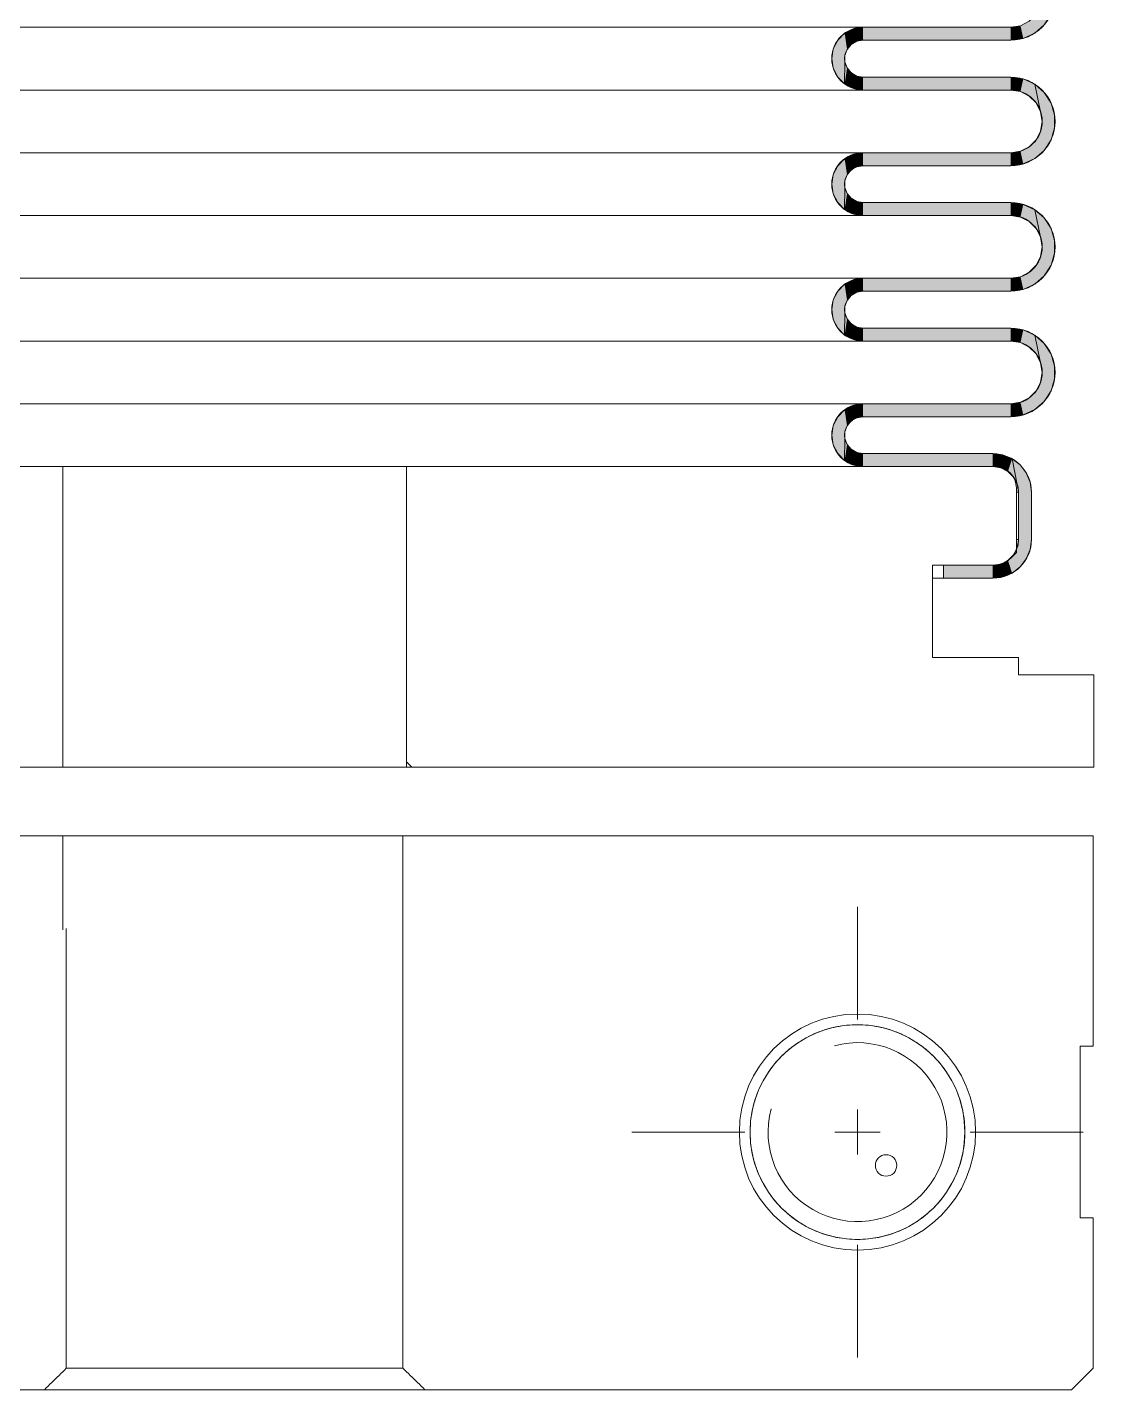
# Model space of a CAD drawing. Header units: millimetres. Extents: x 1269 to 5832, y 527 to 3540.
# Drawn here: x 2399.2 to 2424.03, y 2415.08 to 2446.81 of the extents above; entities that cross this region are included whole.
import ezdxf

# ---------------------------------------------------------------- set-up
doc = ezdxf.new("R2010")
doc.units = ezdxf.units.MM
doc.linetypes.add('CENTER', pattern=[50.8, 31.75, -6.35, 6.35, -6.35])
doc.layers.add('DEFAULT_1', color=7, linetype='CENTER')

# ---------------------------------------------------------------- blocks, each defined once
blk = doc.blocks.new('*U84')
at = {"color": 2, "linetype": 'Continuous', "extrusion": (0, 0, -1)}
for points in [[(-129.052, 246.525), (-131.258, 246.208), (-128.558, 246.208)], [(-129.615, 246.69), (-130.765, 246.525), (-129.052, 246.525)], [(-130.765, 246.525), (-131.258, 246.208), (-129.052, 246.525)], [(-130.765, 246.525), (-129.615, 246.69), (-130.202, 246.69)], [(-128.558, 246.208), (-129.457, 246.04), (-128.174, 245.764)], [(-128.558, 246.208), (-129.908, 246.111), (-129.457, 246.04)], [(-131.258, 246.208), (-129.908, 246.111), (-128.558, 246.208)], [(-131.258, 246.208), (-130.36, 246.04), (-129.908, 246.111)], [(-131.258, 246.208), (-131.643, 245.764), (-130.36, 246.04)], [(-130.36, 246.04), (-131.643, 245.764), (-130.767, 245.832)], [(-130.767, 245.832), (-131.643, 245.764), (-131.091, 245.509)], [(-131.643, 245.764), (-131.886, 245.231), (-131.091, 245.509)], [(-131.091, 245.509), (-131.886, 245.231), (-131.298, 245.101)], [(-131.886, 245.231), (-131.97, 244.65), (-131.298, 245.101)], [(-131.298, 245.101), (-131.97, 244.65), (-131.37, 244.65)], [(-131.37, 244.65), (-131.97, 237.773), (-131.37, 237.773)], [(-131.97, 244.65), (-131.97, 237.773), (-131.37, 244.65)], [(-131.97, 237.773), (-131.441, 237.321), (-131.37, 237.773)]]:
    blk.add_solid(points, dxfattribs=at)
blk = doc.blocks.new('*U85')
at = {"color": 2, "linetype": 'Continuous', "extrusion": (0, 0, -1)}
for points in [[(-134.898, 246.525), (-137.104, 246.208), (-134.404, 246.208)], [(-135.461, 246.69), (-136.611, 246.525), (-134.898, 246.525)], [(-136.611, 246.525), (-137.104, 246.208), (-134.898, 246.525)], [(-136.611, 246.525), (-135.461, 246.69), (-136.048, 246.69)], [(-134.404, 246.208), (-135.303, 246.04), (-134.02, 245.764)], [(-134.404, 246.208), (-135.754, 246.111), (-135.303, 246.04)], [(-137.104, 246.208), (-135.754, 246.111), (-134.404, 246.208)], [(-137.104, 246.208), (-136.206, 246.04), (-135.754, 246.111)], [(-137.104, 246.208), (-137.489, 245.764), (-136.206, 246.04)], [(-136.206, 246.04), (-137.489, 245.764), (-136.613, 245.832)], [(-136.613, 245.832), (-137.489, 245.764), (-136.937, 245.509)], [(-137.489, 245.764), (-137.732, 245.231), (-136.937, 245.509)], [(-136.937, 245.509), (-137.732, 245.231), (-137.144, 245.101)], [(-137.732, 245.231), (-137.816, 244.65), (-137.144, 245.101)], [(-137.144, 245.101), (-137.816, 244.65), (-137.216, 244.65)], [(-137.216, 244.65), (-137.816, 237.773), (-137.216, 237.773)], [(-137.816, 244.65), (-137.816, 237.773), (-137.216, 244.65)], [(-137.816, 237.773), (-137.287, 237.321), (-137.216, 237.773)]]:
    blk.add_solid(points, dxfattribs=at)
blk = doc.blocks.new('*U86')
at = {"color": 2, "linetype": 'Continuous', "extrusion": (0, 0, -1)}
for points in [[(-140.744, 246.525), (-142.951, 246.208), (-140.251, 246.208)], [(-141.307, 246.69), (-142.457, 246.525), (-140.744, 246.525)], [(-142.457, 246.525), (-142.951, 246.208), (-140.744, 246.525)], [(-142.457, 246.525), (-141.307, 246.69), (-141.894, 246.69)], [(-140.251, 246.208), (-141.149, 246.04), (-139.866, 245.764)], [(-140.251, 246.208), (-141.601, 246.111), (-141.149, 246.04)], [(-142.951, 246.208), (-141.601, 246.111), (-140.251, 246.208)], [(-142.951, 246.208), (-142.052, 246.04), (-141.601, 246.111)], [(-142.951, 246.208), (-143.335, 245.764), (-142.052, 246.04)], [(-142.052, 246.04), (-143.335, 245.764), (-142.46, 245.832)], [(-142.46, 245.832), (-143.335, 245.764), (-142.783, 245.509)], [(-143.335, 245.764), (-143.579, 245.231), (-142.783, 245.509)], [(-142.783, 245.509), (-143.579, 245.231), (-142.991, 245.101)], [(-143.579, 245.231), (-143.662, 244.65), (-142.991, 245.101)], [(-142.991, 245.101), (-143.662, 244.65), (-143.062, 244.65)], [(-143.062, 244.65), (-143.662, 237.773), (-143.062, 237.773)], [(-143.662, 244.65), (-143.662, 237.773), (-143.062, 244.65)], [(-143.662, 237.773), (-143.134, 237.321), (-143.062, 237.773)]]:
    blk.add_solid(points, dxfattribs=at)
blk = doc.blocks.new('*U87')
at = {"color": 2, "linetype": 'Continuous', "extrusion": (0, 0, -1)}
for points in [[(-146.59, 246.525), (-148.797, 246.208), (-146.097, 246.208)], [(-147.153, 246.69), (-148.303, 246.525), (-146.59, 246.525)], [(-148.303, 246.525), (-148.797, 246.208), (-146.59, 246.525)], [(-148.303, 246.525), (-147.153, 246.69), (-147.74, 246.69)], [(-146.097, 246.208), (-146.995, 246.04), (-145.712, 245.764)], [(-146.097, 246.208), (-147.447, 246.111), (-146.995, 246.04)], [(-148.797, 246.208), (-147.447, 246.111), (-146.097, 246.208)], [(-148.797, 246.208), (-147.898, 246.04), (-147.447, 246.111)], [(-148.797, 246.208), (-149.181, 245.764), (-147.898, 246.04)], [(-147.898, 246.04), (-149.181, 245.764), (-148.306, 245.832)], [(-148.306, 245.832), (-149.181, 245.764), (-148.629, 245.509)], [(-149.181, 245.764), (-149.425, 245.231), (-148.629, 245.509)], [(-148.629, 245.509), (-149.425, 245.231), (-148.837, 245.101)], [(-149.425, 245.231), (-149.508, 244.65), (-148.837, 245.101)], [(-148.837, 245.101), (-149.508, 244.65), (-148.908, 244.65)], [(-148.908, 244.65), (-149.508, 237.773), (-148.908, 237.773)], [(-149.508, 244.65), (-149.508, 237.773), (-148.908, 244.65)], [(-149.508, 237.773), (-148.98, 237.321), (-148.908, 237.773)]]:
    blk.add_solid(points, dxfattribs=at)
blk = doc.blocks.new('*U91')
at = {"color": 2, "linetype": 'Continuous', "extrusion": (0, 0, -1)}
for points in [[(-134.02, 245.764), (-134.572, 245.509), (-133.776, 245.231)], [(-135.303, 246.04), (-134.895, 245.832), (-134.02, 245.764)], [(-134.895, 245.832), (-134.572, 245.509), (-134.02, 245.764)], [(-133.776, 245.231), (-134.364, 245.101), (-133.693, 244.65)], [(-134.364, 245.101), (-134.293, 244.65), (-133.693, 244.65)], [(-134.572, 245.509), (-134.364, 245.101), (-133.776, 245.231)], [(-133.693, 244.65), (-134.293, 237.773), (-133.693, 237.773)], [(-134.293, 244.65), (-134.293, 237.773), (-133.693, 244.65)], [(-133.641, 237.478), (-134.221, 237.321), (-133.491, 237.219)], [(-133.693, 237.773), (-134.221, 237.321), (-133.641, 237.478)], [(-134.293, 237.773), (-134.221, 237.321), (-133.693, 237.773)], [(-133.262, 237.027), (-134.014, 236.914), (-132.981, 236.924)], [(-133.491, 237.219), (-134.014, 236.914), (-133.262, 237.027)], [(-134.221, 237.321), (-134.014, 236.914), (-133.491, 237.219)]]:
    blk.add_solid(points, dxfattribs=at)
blk = doc.blocks.new('*U92')
at = {"color": 2, "linetype": 'Continuous', "extrusion": (0, 0, -1)}
for points in [[(-139.866, 245.764), (-140.418, 245.509), (-139.623, 245.231)], [(-141.149, 246.04), (-140.741, 245.832), (-139.866, 245.764)], [(-140.741, 245.832), (-140.418, 245.509), (-139.866, 245.764)], [(-139.623, 245.231), (-140.211, 245.101), (-139.539, 244.65)], [(-140.211, 245.101), (-140.139, 244.65), (-139.539, 244.65)], [(-140.418, 245.509), (-140.211, 245.101), (-139.623, 245.231)], [(-139.539, 244.65), (-140.139, 237.773), (-139.539, 237.773)], [(-140.139, 244.65), (-140.139, 237.773), (-139.539, 244.65)], [(-139.487, 237.478), (-140.067, 237.321), (-139.337, 237.219)], [(-139.539, 237.773), (-140.067, 237.321), (-139.487, 237.478)], [(-140.139, 237.773), (-140.067, 237.321), (-139.539, 237.773)], [(-139.108, 237.027), (-139.86, 236.914), (-138.827, 236.924)], [(-139.337, 237.219), (-139.86, 236.914), (-139.108, 237.027)], [(-140.067, 237.321), (-139.86, 236.914), (-139.337, 237.219)]]:
    blk.add_solid(points, dxfattribs=at)
blk = doc.blocks.new('*U93')
at = {"color": 2, "linetype": 'Continuous', "extrusion": (0, 0, -1)}
for points in [[(-145.712, 245.764), (-146.264, 245.509), (-145.469, 245.231)], [(-146.995, 246.04), (-146.588, 245.832), (-145.712, 245.764)], [(-146.588, 245.832), (-146.264, 245.509), (-145.712, 245.764)], [(-145.469, 245.231), (-146.057, 245.101), (-145.385, 244.65)], [(-146.057, 245.101), (-145.985, 244.65), (-145.385, 244.65)], [(-146.264, 245.509), (-146.057, 245.101), (-145.469, 245.231)], [(-145.385, 244.65), (-145.985, 237.773), (-145.385, 237.773)], [(-145.985, 244.65), (-145.985, 237.773), (-145.385, 244.65)], [(-145.333, 237.478), (-145.914, 237.321), (-145.184, 237.219)], [(-145.385, 237.773), (-145.914, 237.321), (-145.333, 237.478)], [(-145.985, 237.773), (-145.914, 237.321), (-145.385, 237.773)], [(-144.954, 237.027), (-145.706, 236.914), (-144.673, 236.924)], [(-145.184, 237.219), (-145.706, 236.914), (-144.954, 237.027)], [(-145.914, 237.321), (-145.706, 236.914), (-145.184, 237.219)]]:
    blk.add_solid(points, dxfattribs=at)
blk = doc.blocks.new('*U95')
at = {"color": 2, "linetype": 'Continuous', "extrusion": (0, 0, -1)}
for points in [[(-153.031, 245.611), (-155.697, 245.55), (-152.565, 245.55)], [(-155.697, 245.55), (-153.031, 245.611), (-155.231, 245.611)], [(-151.759, 245.084), (-152.661, 244.953), (-151.472, 244.711)], [(-152.131, 245.37), (-156.504, 245.084), (-151.759, 245.084)], [(-151.759, 245.084), (-153.031, 245.011), (-152.661, 244.953)], [(-156.504, 245.084), (-153.031, 245.011), (-151.759, 245.084)], [(-152.565, 245.55), (-156.131, 245.37), (-152.131, 245.37)], [(-156.131, 245.37), (-156.504, 245.084), (-152.131, 245.37)], [(-155.697, 245.55), (-156.131, 245.37), (-152.565, 245.55)], [(-156.504, 245.084), (-155.231, 245.011), (-153.031, 245.011)], [(-156.504, 245.084), (-155.602, 244.953), (-155.231, 245.011)], [(-156.504, 245.084), (-156.79, 244.711), (-155.602, 244.953)], [(-155.602, 244.953), (-156.79, 244.711), (-155.937, 244.782)], [(-155.937, 244.782), (-156.79, 244.711), (-156.202, 244.517)], [(-156.79, 244.711), (-156.97, 244.277), (-156.202, 244.517)], [(-156.202, 244.517), (-156.97, 244.277), (-156.373, 244.182)], [(-156.97, 244.277), (-157.031, 243.811), (-156.373, 244.182)], [(-156.373, 244.182), (-157.031, 243.811), (-156.431, 243.811)], [(-156.431, 243.811), (-157.031, 241.511), (-156.431, 241.511)], [(-157.031, 243.811), (-157.031, 241.511), (-156.431, 243.811)]]:
    blk.add_solid(points, dxfattribs=at)
blk = doc.blocks.new('*U97')
at = {"color": 2, "linetype": 'Continuous', "extrusion": (0, 0, -1)}
for points in [[(-151.472, 244.711), (-152.061, 244.517), (-151.293, 244.277)], [(-152.061, 244.517), (-151.89, 244.182), (-151.293, 244.277)], [(-152.661, 244.953), (-152.326, 244.782), (-151.472, 244.711)], [(-152.326, 244.782), (-152.061, 244.517), (-151.472, 244.711)], [(-151.293, 244.277), (-151.89, 244.182), (-151.231, 243.811)], [(-151.89, 244.182), (-151.831, 243.811), (-151.231, 243.811)], [(-151.231, 243.811), (-151.831, 237.773), (-151.231, 237.773)], [(-151.831, 243.811), (-151.831, 237.773), (-151.231, 243.811)], [(-151.179, 237.478), (-151.76, 237.321), (-151.03, 237.219)], [(-151.231, 237.773), (-151.76, 237.321), (-151.179, 237.478)], [(-151.831, 237.773), (-151.76, 237.321), (-151.231, 237.773)], [(-150.801, 237.027), (-151.552, 236.914), (-150.519, 236.924)], [(-151.03, 237.219), (-151.552, 236.914), (-150.801, 237.027)], [(-151.76, 237.321), (-151.552, 236.914), (-151.03, 237.219)]]:
    blk.add_solid(points, dxfattribs=at)
blk = doc.blocks.new('*U101')
at = {"color": 2, "linetype": 'Continuous', "extrusion": (0, 0, -1)}
for points in [[(-131.97, 237.773), (-132.022, 237.478), (-131.441, 237.321)], [(-132.022, 237.478), (-132.171, 237.219), (-131.441, 237.321)], [(-131.441, 237.321), (-132.171, 237.219), (-131.649, 236.914)]]:
    blk.add_solid(points, dxfattribs=at)
blk = doc.blocks.new('*U102')
at = {"color": 2, "linetype": 'Continuous', "extrusion": (0, 0, -1)}
for points in [[(-137.816, 237.773), (-137.868, 237.478), (-137.287, 237.321)], [(-137.868, 237.478), (-138.018, 237.219), (-137.287, 237.321)], [(-137.287, 237.321), (-138.018, 237.219), (-137.495, 236.914)]]:
    blk.add_solid(points, dxfattribs=at)
blk = doc.blocks.new('*U103')
at = {"color": 2, "linetype": 'Continuous', "extrusion": (0, 0, -1)}
for points in [[(-143.662, 237.773), (-143.714, 237.478), (-143.134, 237.321)], [(-143.714, 237.478), (-143.864, 237.219), (-143.134, 237.321)], [(-143.134, 237.321), (-143.864, 237.219), (-143.341, 236.914)]]:
    blk.add_solid(points, dxfattribs=at)
blk = doc.blocks.new('*U104')
at = {"color": 2, "linetype": 'Continuous', "extrusion": (0, 0, -1)}
for points in [[(-149.508, 237.773), (-149.56, 237.478), (-148.98, 237.321)], [(-149.56, 237.478), (-149.71, 237.219), (-148.98, 237.321)], [(-148.98, 237.321), (-149.71, 237.219), (-149.187, 236.914)]]:
    blk.add_solid(points, dxfattribs=at)
blk = doc.blocks.new('*U108')
at = {"color": 2, "linetype": 'Continuous', "extrusion": (0, 0, -1)}
for points in [[(-132.171, 237.219), (-132.401, 237.027), (-131.649, 236.914)], [(-132.401, 237.027), (-132.682, 236.924), (-131.649, 236.914)], [(-132.981, 236.924), (-134.014, 236.914), (-131.649, 236.914)], [(-131.649, 236.914), (-132.682, 236.924), (-132.981, 236.924)], [(-131.649, 236.914), (-133.69, 236.59), (-131.972, 236.59)], [(-134.014, 236.914), (-133.69, 236.59), (-131.649, 236.914)], [(-131.972, 236.59), (-133.283, 236.383), (-132.38, 236.383)], [(-133.69, 236.59), (-133.283, 236.383), (-131.972, 236.59)], [(-133.283, 236.383), (-132.831, 236.311), (-132.38, 236.383)]]:
    blk.add_solid(points, dxfattribs=at)
blk = doc.blocks.new('*U109')
at = {"color": 2, "linetype": 'Continuous', "extrusion": (0, 0, -1)}
for points in [[(-138.018, 237.219), (-138.247, 237.027), (-137.495, 236.914)], [(-138.247, 237.027), (-138.528, 236.924), (-137.495, 236.914)], [(-138.827, 236.924), (-139.86, 236.914), (-137.495, 236.914)], [(-137.495, 236.914), (-138.528, 236.924), (-138.827, 236.924)], [(-137.495, 236.914), (-139.537, 236.59), (-137.818, 236.59)], [(-139.86, 236.914), (-139.537, 236.59), (-137.495, 236.914)], [(-137.818, 236.59), (-139.129, 236.383), (-138.226, 236.383)], [(-139.537, 236.59), (-139.129, 236.383), (-137.818, 236.59)], [(-139.129, 236.383), (-138.677, 236.311), (-138.226, 236.383)]]:
    blk.add_solid(points, dxfattribs=at)
blk = doc.blocks.new('*U110')
at = {"color": 2, "linetype": 'Continuous', "extrusion": (0, 0, -1)}
for points in [[(-143.864, 237.219), (-144.093, 237.027), (-143.341, 236.914)], [(-144.093, 237.027), (-144.374, 236.924), (-143.341, 236.914)], [(-144.673, 236.924), (-145.706, 236.914), (-143.341, 236.914)], [(-143.341, 236.914), (-144.374, 236.924), (-144.673, 236.924)], [(-143.341, 236.914), (-145.383, 236.59), (-143.665, 236.59)], [(-145.706, 236.914), (-145.383, 236.59), (-143.341, 236.914)], [(-143.665, 236.59), (-144.975, 236.383), (-144.072, 236.383)], [(-145.383, 236.59), (-144.975, 236.383), (-143.665, 236.59)], [(-144.975, 236.383), (-144.524, 236.311), (-144.072, 236.383)]]:
    blk.add_solid(points, dxfattribs=at)
blk = doc.blocks.new('*U111')
at = {"color": 2, "linetype": 'Continuous', "extrusion": (0, 0, -1)}
for points in [[(-149.71, 237.219), (-149.939, 237.027), (-149.187, 236.914)], [(-149.939, 237.027), (-150.22, 236.924), (-149.187, 236.914)], [(-150.519, 236.924), (-151.552, 236.914), (-149.187, 236.914)], [(-149.187, 236.914), (-150.22, 236.924), (-150.519, 236.924)], [(-149.187, 236.914), (-151.229, 236.59), (-149.511, 236.59)], [(-151.552, 236.914), (-151.229, 236.59), (-149.187, 236.914)], [(-149.511, 236.59), (-150.821, 236.383), (-149.918, 236.383)], [(-151.229, 236.59), (-150.821, 236.383), (-149.511, 236.59)], [(-150.821, 236.383), (-150.37, 236.311), (-149.918, 236.383)]]:
    blk.add_solid(points, dxfattribs=at)

msp = doc.modelspace()

# ---------------------------------------------------------------- linework, layer by layer
at = {"color": 7, "linetype": 'Continuous', "lineweight": 9}
for p, q in [((2422.1, 2446.807), (2385.962, 2446.807)), ((2418.662, 2446.507), (2418.514, 2446.481)), ((2422.1, 2446.507), (2418.662, 2446.507)), ((2422.1, 2445.645), (2418.662, 2445.645)), ((2422.1, 2445.345), (2385.962, 2445.345)), ((2422.795, 2444.84), (2422.691, 2445.044)), ((2422.1, 2443.883), (2385.962, 2443.883)), ((2418.662, 2443.583), (2418.514, 2443.558)), ((2422.1, 2443.583), (2418.662, 2443.583)), ((2422.1, 2442.722), (2418.662, 2442.722)), ((2422.1, 2442.422), (2385.962, 2442.422)), ((2422.795, 2441.917), (2422.691, 2442.121)), ((2422.1, 2440.96), (2385.962, 2440.96)), ((2418.662, 2440.66), (2418.514, 2440.634)), ((2422.1, 2440.66), (2418.662, 2440.66)), ((2422.1, 2439.799), (2418.662, 2439.799)), ((2422.1, 2439.499), (2385.962, 2439.499)), ((2422.795, 2438.994), (2422.691, 2439.198)), ((2422.1, 2438.037), (2385.962, 2438.037)), ((2418.662, 2437.737), (2418.514, 2437.711)), ((2422.1, 2437.737), (2418.662, 2437.737)), ((2421.681, 2436.876), (2418.662, 2436.876)), ((2386.331, 2436.576), (2421.731, 2436.576)), ((2400.031, 2436.576), (2400.031, 2429.576)), ((2408.031, 2436.576), (2408.031, 2429.576)), ((2422.252, 2436.161), (2422.166, 2436.328)), ((2422.231, 2434.576), (2422.231, 2436.076)), ((2422.281, 2435.976), (2422.231, 2435.976)), ((2422.281, 2435.976), (2422.281, 2434.876)), ((2422.55, 2436.209), (2422.581, 2435.976)), ((2422.581, 2435.976), (2422.581, 2434.876)), ((2422.281, 2434.876), (2422.231, 2434.876)), ((2421.931, 2434.276), (2422.231, 2434.576)), ((2420.281, 2434.276), (2421.931, 2434.276)), ((2420.281, 2432.126), (2420.281, 2434.276)), ((2420.531, 2434.276), (2420.531, 2433.976)), ((2421.681, 2433.976), (2420.281, 2433.976)), ((2420.281, 2432.126), (2422.281, 2432.126)), ((2422.281, 2431.726), (2422.281, 2432.126)), ((2422.281, 2431.726), (2424.031, 2431.726)), ((2424.031, 2429.576), (2424.031, 2431.726)), ((2408.031, 2429.701), (2408.156, 2429.576)), ((2384.031, 2429.576), (2424.031, 2429.576)), ((2384.031, 2427.976), (2424.015, 2427.976)), ((2400.031, 2427.976), (2400.031, 2425.784)), ((2407.95, 2415.576), (2407.95, 2427.976)), ((2424.015, 2423.076), (2424.015, 2427.976)), ((2400.112, 2415.576), (2400.112, 2425.821)), ((2423.715, 2419.076), (2423.715, 2423.076)), ((2423.715, 2423.076), (2424.015, 2423.076)), ((2418.531, 2420.551), (2418.531, 2421.601)), ((2419.056, 2421.076), (2418.006, 2421.076)), ((2423.715, 2419.076), (2424.015, 2419.076)), ((2424.015, 2415.576), (2424.015, 2419.076)), ((2407.95, 2415.576), (2400.112, 2415.576)), ((2384.531, 2415.076), (2423.515, 2415.076))]:
    msp.add_line(p, q, dxfattribs=at)
for points in [[(2423.038, 2447.966), (2423.121, 2447.684), (2423.121, 2447.391), (2423.038, 2447.109), (2422.879, 2446.862), (2422.658, 2446.67), (2422.391, 2446.548), (2422.1, 2446.507), (2418.662, 2446.507), (2418.436, 2446.771), (2418.662, 2446.807), (2422.1, 2446.807), (2422.326, 2446.842), (2422.53, 2446.946), (2422.691, 2447.108), (2422.795, 2447.312), (2422.831, 2447.537), (2422.795, 2447.763), (2422.658, 2448.404), (2422.879, 2448.212), (2423.038, 2447.966)], [(2422.1, 2446.807), (2422.326, 2446.842), (2422.53, 2446.946), (2422.691, 2447.108), (2422.795, 2447.312), (2422.831, 2447.537), (2422.795, 2447.763), (2422.658, 2448.404), (2422.879, 2448.212), (2423.038, 2447.966)], [(2423.038, 2447.966), (2423.121, 2447.684), (2423.121, 2447.391), (2423.038, 2447.109), (2422.879, 2446.862), (2422.658, 2446.67), (2422.391, 2446.548), (2422.1, 2446.507)], [(2418.514, 2446.481), (2418.385, 2446.406), (2418.232, 2446.667), (2418.436, 2446.771), (2418.662, 2446.507), (2418.514, 2446.481)], [(2418.514, 2446.481), (2418.385, 2446.406), (2418.232, 2446.667), (2418.436, 2446.771)], [(2418.662, 2446.507), (2418.436, 2446.771), (2418.662, 2446.807)], [(2418.238, 2446.001), (2418.232, 2445.485), (2418.071, 2445.646), (2417.967, 2445.85), (2417.931, 2446.076), (2417.967, 2446.302), (2418.071, 2446.505), (2418.232, 2446.667), (2418.385, 2446.406), (2418.289, 2446.291), (2418.238, 2446.151), (2418.238, 2446.001)], [(2418.232, 2445.485), (2418.071, 2445.646), (2417.967, 2445.85), (2417.931, 2446.076), (2417.967, 2446.302), (2418.071, 2446.505), (2418.232, 2446.667)], [(2418.385, 2446.406), (2418.289, 2446.291), (2418.238, 2446.151), (2418.238, 2446.001)], [(2422.691, 2445.044), (2422.53, 2445.205), (2422.326, 2445.309), (2422.1, 2445.345), (2418.662, 2445.345), (2418.436, 2445.381), (2418.232, 2445.485), (2418.238, 2446.001), (2418.289, 2445.86), (2418.385, 2445.746), (2418.514, 2445.671), (2418.662, 2445.645), (2422.1, 2445.645), (2422.391, 2445.603), (2422.658, 2445.481), (2422.795, 2444.84), (2422.691, 2445.044)], [(2418.662, 2445.345), (2418.436, 2445.381), (2418.232, 2445.485), (2418.238, 2446.001), (2418.289, 2445.86), (2418.385, 2445.746), (2418.514, 2445.671), (2418.662, 2445.645)], [(2422.1, 2445.645), (2422.391, 2445.603), (2422.658, 2445.481)], [(2423.038, 2445.042), (2423.121, 2444.761), (2423.121, 2444.468), (2423.038, 2444.186), (2422.879, 2443.939), (2422.658, 2443.747), (2422.391, 2443.625), (2422.1, 2443.583), (2418.662, 2443.583), (2418.436, 2443.848), (2418.662, 2443.883), (2422.1, 2443.883), (2422.326, 2443.919), (2422.53, 2444.023), (2422.691, 2444.185), (2422.795, 2444.388), (2422.831, 2444.614), (2422.795, 2444.84), (2422.658, 2445.481), (2422.879, 2445.289), (2423.038, 2445.042)], [(2422.1, 2443.883), (2422.326, 2443.919), (2422.53, 2444.023), (2422.691, 2444.185), (2422.795, 2444.388), (2422.831, 2444.614), (2422.795, 2444.84), (2422.658, 2445.481), (2422.879, 2445.289), (2423.038, 2445.042)], [(2422.691, 2445.044), (2422.53, 2445.205), (2422.326, 2445.309), (2422.1, 2445.345)], [(2423.038, 2445.042), (2423.121, 2444.761), (2423.121, 2444.468), (2423.038, 2444.186), (2422.879, 2443.939), (2422.658, 2443.747), (2422.391, 2443.625), (2422.1, 2443.583)], [(2418.238, 2443.078), (2418.232, 2442.562), (2418.071, 2442.723), (2417.967, 2442.927), (2417.931, 2443.153), (2417.967, 2443.379), (2418.071, 2443.582), (2418.232, 2443.744), (2418.385, 2443.483), (2418.289, 2443.368), (2418.238, 2443.228), (2418.238, 2443.078)], [(2418.232, 2442.562), (2418.071, 2442.723), (2417.967, 2442.927), (2417.931, 2443.153), (2417.967, 2443.379), (2418.071, 2443.582), (2418.232, 2443.744)], [(2418.514, 2443.558), (2418.385, 2443.483), (2418.232, 2443.744), (2418.436, 2443.848), (2418.662, 2443.583), (2418.514, 2443.558)], [(2418.514, 2443.558), (2418.385, 2443.483), (2418.232, 2443.744), (2418.436, 2443.848)], [(2418.662, 2443.583), (2418.436, 2443.848), (2418.662, 2443.883)], [(2418.385, 2443.483), (2418.289, 2443.368), (2418.238, 2443.228), (2418.238, 2443.078)], [(2422.691, 2442.121), (2422.53, 2442.282), (2422.326, 2442.386), (2422.1, 2442.422), (2418.662, 2442.422), (2418.436, 2442.458), (2418.232, 2442.562), (2418.238, 2443.078), (2418.289, 2442.937), (2418.385, 2442.823), (2418.514, 2442.748), (2418.662, 2442.722), (2422.1, 2442.722), (2422.391, 2442.68), (2422.658, 2442.558), (2422.795, 2441.917), (2422.691, 2442.121)], [(2418.662, 2442.422), (2418.436, 2442.458), (2418.232, 2442.562), (2418.238, 2443.078), (2418.289, 2442.937), (2418.385, 2442.823), (2418.514, 2442.748), (2418.662, 2442.722)], [(2422.1, 2442.722), (2422.391, 2442.68), (2422.658, 2442.558)], [(2423.038, 2442.119), (2423.121, 2441.838), (2423.121, 2441.544), (2423.038, 2441.263), (2422.879, 2441.016), (2422.658, 2440.824), (2422.391, 2440.702), (2422.1, 2440.66), (2418.662, 2440.66), (2418.436, 2440.925), (2418.662, 2440.96), (2422.1, 2440.96), (2422.326, 2440.996), (2422.53, 2441.1), (2422.691, 2441.262), (2422.795, 2441.465), (2422.831, 2441.691), (2422.795, 2441.917), (2422.658, 2442.558), (2422.879, 2442.366), (2423.038, 2442.119)], [(2422.1, 2440.96), (2422.326, 2440.996), (2422.53, 2441.1), (2422.691, 2441.262), (2422.795, 2441.465), (2422.831, 2441.691), (2422.795, 2441.917), (2422.658, 2442.558), (2422.879, 2442.366), (2423.038, 2442.119)], [(2422.691, 2442.121), (2422.53, 2442.282), (2422.326, 2442.386), (2422.1, 2442.422)], [(2423.038, 2442.119), (2423.121, 2441.838), (2423.121, 2441.544), (2423.038, 2441.263), (2422.879, 2441.016), (2422.658, 2440.824), (2422.391, 2440.702), (2422.1, 2440.66)], [(2418.238, 2440.155), (2418.232, 2439.638), (2418.071, 2439.8), (2417.967, 2440.004), (2417.931, 2440.23), (2417.967, 2440.455), (2418.071, 2440.659), (2418.232, 2440.821), (2418.385, 2440.56), (2418.289, 2440.445), (2418.238, 2440.304), (2418.238, 2440.155)], [(2418.232, 2439.638), (2418.071, 2439.8), (2417.967, 2440.004), (2417.931, 2440.23), (2417.967, 2440.455), (2418.071, 2440.659), (2418.232, 2440.821)], [(2418.514, 2440.634), (2418.385, 2440.56), (2418.232, 2440.821), (2418.436, 2440.925), (2418.662, 2440.66), (2418.514, 2440.634)], [(2418.514, 2440.634), (2418.385, 2440.56), (2418.232, 2440.821), (2418.436, 2440.925)], [(2418.662, 2440.66), (2418.436, 2440.925), (2418.662, 2440.96)], [(2418.385, 2440.56), (2418.289, 2440.445), (2418.238, 2440.304), (2418.238, 2440.155)], [(2422.691, 2439.198), (2422.53, 2439.359), (2422.326, 2439.463), (2422.1, 2439.499), (2418.662, 2439.499), (2418.436, 2439.535), (2418.232, 2439.638), (2418.238, 2440.155), (2418.289, 2440.014), (2418.385, 2439.9), (2418.514, 2439.825), (2418.662, 2439.799), (2422.1, 2439.799), (2422.391, 2439.757), (2422.658, 2439.635), (2422.795, 2438.994), (2422.691, 2439.198)], [(2418.662, 2439.499), (2418.436, 2439.535), (2418.232, 2439.638), (2418.238, 2440.155), (2418.289, 2440.014), (2418.385, 2439.9), (2418.514, 2439.825), (2418.662, 2439.799)], [(2422.1, 2439.799), (2422.391, 2439.757), (2422.658, 2439.635)], [(2423.038, 2439.196), (2423.121, 2438.915), (2423.121, 2438.621), (2423.038, 2438.34), (2422.879, 2438.093), (2422.658, 2437.901), (2422.391, 2437.779), (2422.1, 2437.737), (2418.662, 2437.737), (2418.436, 2438.002), (2418.662, 2438.037), (2422.1, 2438.037), (2422.326, 2438.073), (2422.53, 2438.177), (2422.691, 2438.339), (2422.795, 2438.542), (2422.831, 2438.768), (2422.795, 2438.994), (2422.658, 2439.635), (2422.879, 2439.443), (2423.038, 2439.196)], [(2422.1, 2438.037), (2422.326, 2438.073), (2422.53, 2438.177), (2422.691, 2438.339), (2422.795, 2438.542), (2422.831, 2438.768), (2422.795, 2438.994), (2422.658, 2439.635), (2422.879, 2439.443), (2423.038, 2439.196)], [(2422.691, 2439.198), (2422.53, 2439.359), (2422.326, 2439.463), (2422.1, 2439.499)], [(2423.038, 2439.196), (2423.121, 2438.915), (2423.121, 2438.621), (2423.038, 2438.34), (2422.879, 2438.093), (2422.658, 2437.901), (2422.391, 2437.779), (2422.1, 2437.737)], [(2418.238, 2437.232), (2418.232, 2436.715), (2418.071, 2436.877), (2417.967, 2437.081), (2417.931, 2437.307), (2417.967, 2437.532), (2418.071, 2437.736), (2418.232, 2437.898), (2418.385, 2437.637), (2418.289, 2437.522), (2418.238, 2437.381), (2418.238, 2437.232)], [(2418.232, 2436.715), (2418.071, 2436.877), (2417.967, 2437.081), (2417.931, 2437.307), (2417.967, 2437.532), (2418.071, 2437.736), (2418.232, 2437.898)], [(2418.514, 2437.711), (2418.385, 2437.637), (2418.232, 2437.898), (2418.436, 2438.002), (2418.662, 2437.737), (2418.514, 2437.711)], [(2418.514, 2437.711), (2418.385, 2437.637), (2418.232, 2437.898), (2418.436, 2438.002)], [(2418.662, 2437.737), (2418.436, 2438.002), (2418.662, 2438.037)], [(2418.385, 2437.637), (2418.289, 2437.522), (2418.238, 2437.381), (2418.238, 2437.232)], [(2422.166, 2436.328), (2422.034, 2436.461), (2421.866, 2436.546), (2421.681, 2436.576), (2418.662, 2436.576), (2418.436, 2436.612), (2418.232, 2436.715), (2418.238, 2437.232), (2418.289, 2437.091), (2418.385, 2436.977), (2418.514, 2436.902), (2418.662, 2436.876), (2421.681, 2436.876), (2421.914, 2436.845), (2422.131, 2436.755), (2422.252, 2436.161), (2422.166, 2436.328)], [(2418.662, 2436.576), (2418.436, 2436.612), (2418.232, 2436.715), (2418.238, 2437.232), (2418.289, 2437.091), (2418.385, 2436.977), (2418.514, 2436.902), (2418.662, 2436.876)], [(2422.55, 2436.209), (2422.581, 2435.976), (2422.581, 2434.876), (2422.55, 2434.643), (2422.46, 2434.426), (2422.317, 2434.239), (2422.131, 2434.096), (2421.914, 2434.006), (2421.681, 2433.976), (2420.531, 2433.976), (2420.531, 2434.276), (2421.681, 2434.276), (2421.866, 2434.305), (2422.034, 2434.39), (2422.166, 2434.523), (2422.252, 2434.69), (2422.281, 2434.876), (2422.281, 2435.976), (2422.252, 2436.161), (2422.131, 2436.755), (2422.317, 2436.612), (2422.46, 2436.426), (2422.55, 2436.209)], [(2421.681, 2436.876), (2421.914, 2436.845), (2422.131, 2436.755)], [(2422.281, 2435.976), (2422.252, 2436.161), (2422.131, 2436.755), (2422.317, 2436.612), (2422.46, 2436.426), (2422.55, 2436.209)], [(2422.166, 2436.328), (2422.034, 2436.461), (2421.866, 2436.546), (2421.681, 2436.576)], [(2421.681, 2434.276), (2421.866, 2434.305), (2422.034, 2434.39), (2422.166, 2434.523), (2422.252, 2434.69), (2422.281, 2434.876)], [(2422.581, 2434.876), (2422.55, 2434.643), (2422.46, 2434.426), (2422.317, 2434.239), (2422.131, 2434.096), (2421.914, 2434.006), (2421.681, 2433.976)]]:
    msp.add_lwpolyline(points, dxfattribs=at)
for centre, radius in [((2418.531, 2421.076), 2.75), ((2418.531, 2421.076), 2.5), ((2419.197, 2420.299), 0.25)]:
    msp.add_circle(centre, radius, dxfattribs=at)
for centre, radius, start, end in [((2422.1, 2447.537), 1.031, 270, 90), ((2418.662, 2446.076), 0.731, 90, 270), ((2418.662, 2446.076), 0.431, 90, 270), ((2422.1, 2444.614), 1.031, 270, 90), ((2422.1, 2444.614), 0.731, 270, 90), ((2418.662, 2443.153), 0.731, 90, 270), ((2418.662, 2443.153), 0.431, 90, 270), ((2422.1, 2441.691), 1.031, 270, 90), ((2422.1, 2441.691), 0.731, 270, 90), ((2418.662, 2440.23), 0.731, 90, 270), ((2418.662, 2440.23), 0.431, 90, 270), ((2422.1, 2438.768), 1.031, 270, 90), ((2422.1, 2438.768), 0.731, 270, 90), ((2418.662, 2437.307), 0.731, 90, 270), ((2418.662, 2437.307), 0.431, 90, 270), ((2421.681, 2435.976), 0.9, 0, 90), ((2421.681, 2435.976), 0.6, 0, 90), ((2421.731, 2436.076), 0.5, 0, 90), ((2421.681, 2434.876), 0.9, 270, 0), ((2421.681, 2434.876), 0.6, 270, 0), ((2418.531, 2421.076), 2.083, 165, 105)]:
    msp.add_arc(centre, radius, start, end, dxfattribs=at)
for points, start_tangent, end_tangent in [([(2416.031, 2421.076, 4), (2416.079, 2421.564, 4), (2416.221, 2422.033, 4), (2416.452, 2422.465, 4), (2416.763, 2422.844, 4), (2417.142, 2423.154, 4), (2417.574, 2423.386, 4), (2418.043, 2423.528, 4), (2418.531, 2423.576, 4), (2419.019, 2423.528, 4), (2419.488, 2423.386, 4), (2419.92, 2423.154, 4), (2420.299, 2422.844, 4), (2420.61, 2422.465, 4), (2420.841, 2422.033, 4), (2420.983, 2421.564, 4), (2421.031, 2421.076, 4)], (0.001857, 0.999998), (0.001857, -0.999998)), ([(2421.031, 2421.076, 4), (2420.983, 2420.588, 4), (2420.841, 2420.119, 4), (2420.61, 2419.687, 4), (2420.299, 2419.308, 4), (2419.92, 2418.997, 4), (2419.488, 2418.766, 4), (2419.019, 2418.624, 4), (2418.531, 2418.576, 4), (2418.043, 2418.624, 4), (2417.574, 2418.766, 4), (2417.142, 2418.997, 4), (2416.763, 2419.308, 4), (2416.452, 2419.687, 4), (2416.221, 2420.119, 4), (2416.079, 2420.588, 4), (2416.031, 2421.076, 4)], (-0.001857, -0.999998), (-0.001857, 0.999998)), ([(2400.112, 2415.576), (2399.944, 2415.411), (2399.774, 2415.245), (2399.603, 2415.076)], (-0.714286, -0.699854), (-0.712761, -0.701407)), ([(2407.95, 2415.576), (2408.118, 2415.411), (2408.288, 2415.245), (2408.459, 2415.076)], (0.714286, -0.699854), (0.712761, -0.701407)), ([(2424.015, 2415.576), (2423.848, 2415.409), (2423.681, 2415.242), (2423.515, 2415.076)], (-0.70739, -0.706824), (-0.707405, -0.706809))]:
    msp.add_spline(points, degree=3, dxfattribs=dict(at, start_tangent=start_tangent, end_tangent=end_tangent))
at = {"layer": 'DEFAULT_1', "color": 7, "linetype": 'CENTER', "lineweight": 9}
for p, q in [((2418.531, 2423.701), (2418.531, 2426.326)), ((2415.906, 2421.076), (2413.281, 2421.076)), ((2421.156, 2421.076), (2423.781, 2421.076)), ((2418.531, 2418.451), (2418.531, 2415.826))]:
    msp.add_line(p, q, dxfattribs=at)

# ---------------------------------------------------------------- block references
at = {"color": 7, "linetype": 'Continuous', "lineweight": 9, "xscale": 0.5, "yscale": 0.5, "zscale": 0.5, "rotation": 270}
for name in ['*U84', '*U101', '*U108', '*U91', '*U85', '*U109', '*U102', '*U92', '*U86', '*U110', '*U103', '*U93', '*U87', '*U111', '*U104', '*U97', '*U95']:
    msp.add_blockref(name, (2299.775, 2512.491), dxfattribs=at)

doc.saveas('drawing.dxf')
